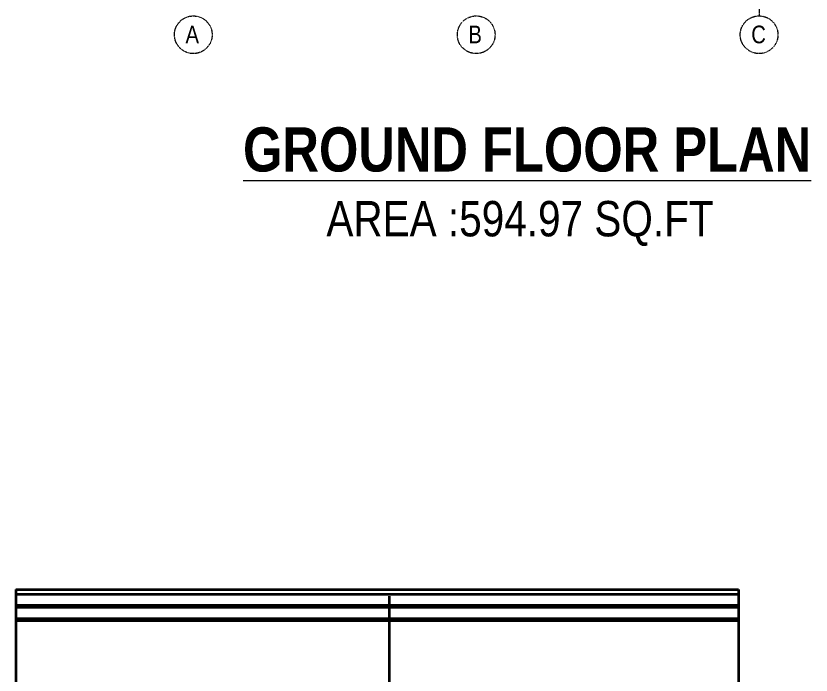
# Model space of a CAD drawing. Header units: inches. Extents: x 160056 to 168773, y -25300 to -22134.
# Drawn here: x 160968.3 to 161328.1, y -23985.5 to -23687.1 of the extents above; entities that cross this region are included whole.
import ezdxf

# ---------------------------------------------------------------- set-up
doc = ezdxf.new("R2010")
doc.units = ezdxf.units.IN
doc.header["$LTSCALE"] = 0.5
doc.header["$MEASUREMENT"] = 0
doc.linetypes.add('CENTER', pattern=[2, 1.25, -0.25, 0.25, -0.25])
for name, color, linetype, lineweight in [('Annotations-Bold.w', 177, 'Continuous', 13), ('Text-100.w', 254, 'Continuous', 9), ('wall', 1, 'Continuous', 40)]:
    doc.layers.add(name, color=color, linetype=linetype, lineweight=lineweight)
doc.styles.add('ARAIL', font='ARIALN.TTF')
doc.styles.add('arial', font='arial.ttf')

msp = doc.modelspace()

# ---------------------------------------------------------------- linework, layer by layer
at = {"layer": 'Annotations-Bold.w', "color": 0, "linetype": 'CENTER', "ltscale": 0.3}
msp.add_line((161304.56, -23184.84), (161304.56, -23687.08), dxfattribs=at)
for centre in [(161048.56, -23695.61), (161176.56, -23695.61), (161304.56, -23695.61)]:
    msp.add_circle(centre, 8.53, dxfattribs=at)
at = {"layer": 'wall'}
for p, q in [((160968.29, -23946.76), (160968.29, -23990.76)), ((160968.29, -23946.76), (161295.29, -23946.76)), ((160968.29, -23948.76), (161295.29, -23948.76)), ((161295.29, -23946.76), (161295.29, -24315.76)), ((161137.29, -23990.76), (161137.29, -23949.76)), ((160968.29, -23953.76), (161295.29, -23953.76)), ((160968.29, -23954.76), (161295.29, -23954.76)), ((160968.29, -23959.76), (161295.29, -23959.76)), ((160968.29, -23960.76), (161295.29, -23960.76))]:
    msp.add_line(p, q, dxfattribs=at)

# ---------------------------------------------------------------- texts
at = {"layer": 'Annotations-Bold.w', "color": 0, "linetype": 'CENTER', "ltscale": 0.3, "char_height": 8, "attachment_point": 1, "style": 'ARAIL'}
for s, insert in [('A', (161045.03, -23691.47)), ('B', (161173.03, -23691.47)), ('C', (161301.03, -23691.47))]:
    msp.add_mtext_dynamic_manual_height_columns(s, width=6.5393, gutter_width=100, heights=[0], dxfattribs=dict(at, insert=insert))
at = {"layer": 'Text-100.w', "insert": (161196.39, -23737.52), "char_height": 20, "width": 569.1024, "attachment_point": 2, "style": 'arial'}
msp.add_mtext('\\A1;{\\fArial Narrow|b1|i0|c0|p34;\\L GROUND FLOOR PLAN\\P\\fArial Narrow|b0|i0|c0|p34;\\H0.8x;\\lAREA :594.97 SQ.FT}', dxfattribs=at)

doc.saveas('drawing.dxf')
